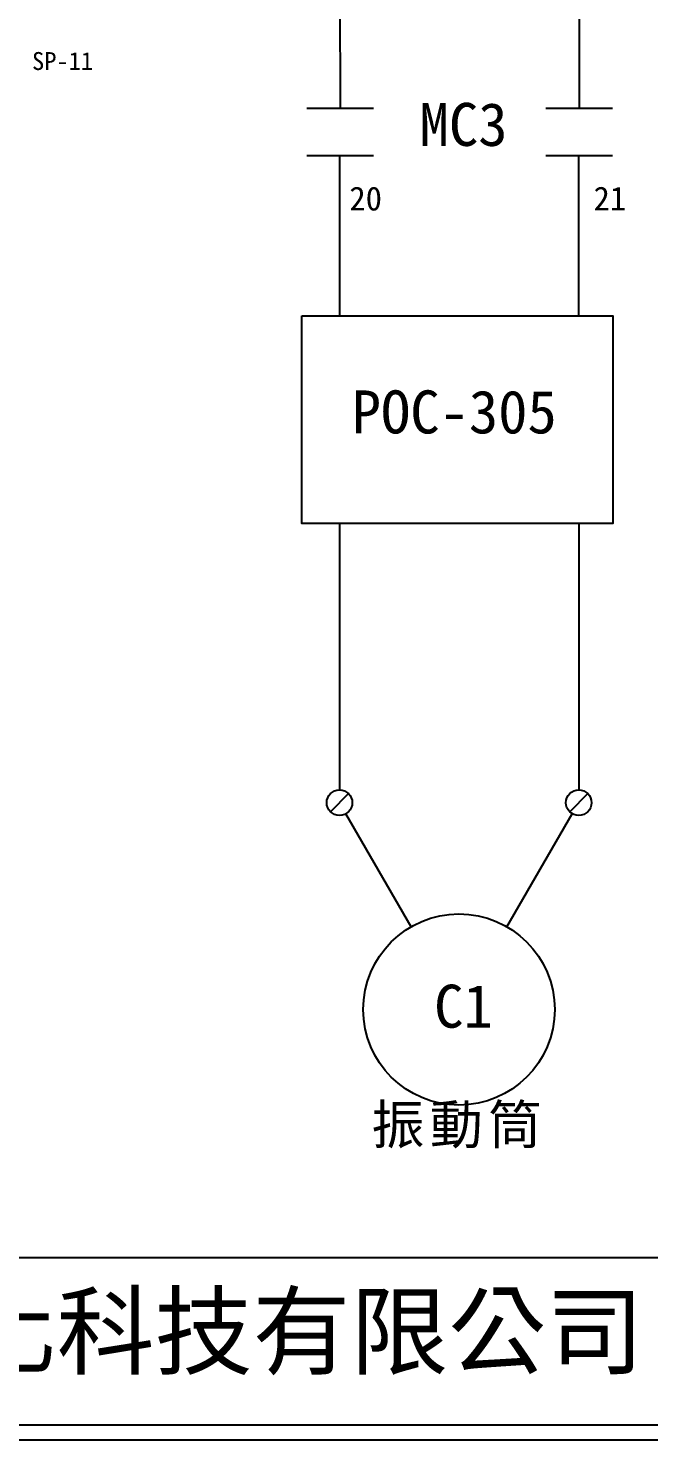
# Model space of a CAD drawing. Extents: x -24 to 263, y 255 to 459.
# Drawn here: x 53.6 to 105.4, y 255.5 to 373.6 of the extents above; entities that cross this region are included whole.
import ezdxf

# ---------------------------------------------------------------- set-up
doc = ezdxf.new("R2010")
doc.units = 0
doc.layers.get('0').update_dxf_attribs({"linetype": 'CONTINUOUS'})
doc.layers.add('圖框層', color=7, linetype='CONTINUOUS')
doc.layers.add('標尺寸層', color=3, linetype='CONTINUOUS')
doc.styles.add('STSL', font='kaiu.ttf')
doc.styles.add('標楷體', font='kaiu.ttf')

msp = doc.modelspace()

# ---------------------------------------------------------------- linework, layer by layer
for p, q in [((99.6, 390.53), (99.62, 366.88)), ((79.61, 380.53), (79.63, 366.88)), ((79.57, 362.9), (79.57, 357.04)), ((99.57, 362.9), (99.57, 357.04)), ((79.57, 357.04), (79.57, 349.51)), ((99.57, 357.04), (99.57, 349.51)), ((79.58, 332.13), (79.58, 309.84)), ((99.58, 332.13), (99.58, 309.84)), ((80.34, 309.53), (78.83, 308.01)), ((100.34, 309.53), (98.83, 308.01)), ((85.57, 298.4), (80.12, 307.84)), ((93.57, 298.4), (99.03, 307.85))]:
    msp.add_line(p, q)
for centre, radius in [((79.58, 308.77), 1.07), ((99.58, 308.77), 1.07), ((89.57, 291.47), 8)]:
    msp.add_circle(centre, radius)
at = {"layer": '圖框層', "color": 7}
for p, q in [((-22.33, 270.73), (262.17, 270.73)), ((-22.33, 256.73), (262.17, 256.73)), ((-23.58, 255.48), (263.42, 255.48))]:
    msp.add_line(p, q, dxfattribs=at)
at = {"layer": '標尺寸層', "color": 7}
for p, q in [((76.84, 366.88), (82.41, 366.88)), ((96.84, 366.88), (102.41, 366.88)), ((76.84, 362.9), (82.41, 362.9)), ((79.57, 362.9), (79.57, 357.04)), ((96.84, 362.9), (102.41, 362.9))]:
    msp.add_line(p, q, dxfattribs=at)
msp.add_lwpolyline([(76.42, 349.51), (102.42, 349.51), (102.42, 332.13), (76.42, 332.13)], close=True, dxfattribs=at)

# ---------------------------------------------------------------- texts
at = {"color": 0, "insert": (89.57, 283.47), "char_height": 3.25, "width": 24.1454, "attachment_point": 2, "style": '標楷體'}
msp.add_mtext('{\\T1.1;振動筒}', dxfattribs=at)
at = {"layer": '圖框層', "color": 4, "style": 'STSL'}
for s, height, p in [('SP-11', 1.5, (53.88, 370.06)), ('MC3', 3.6, (86.28, 363.71)), ('20', 2, (80.41, 358.31)), ('21', 2, (100.82, 358.31)), ('POC-305', 3.6, (80.6, 339.66)), ('C1', 3.6, (87.49, 289.95)), ('泓陞自動化科技有限公司', 6, (15.02, 261.56))]:
    msp.add_text(s, height=height, dxfattribs=at).set_placement(p)

doc.saveas('drawing.dxf')
